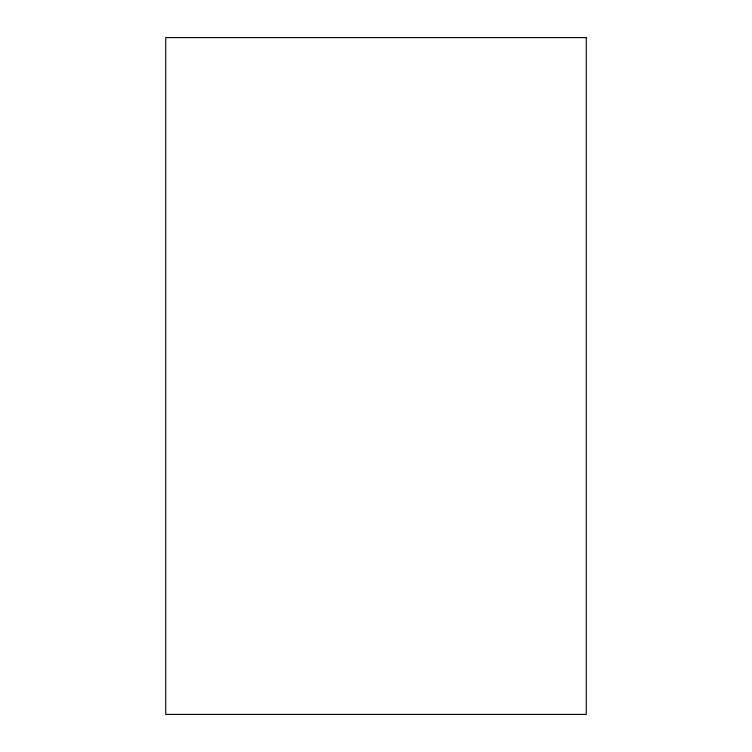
<?xml version="1.0" encoding="UTF-8"?>
<svg xmlns="http://www.w3.org/2000/svg" width="752" height="752" viewBox="0 0 752 752"><rect width="100%" height="100%" fill="white"/><g stroke="black" fill="none" stroke-linecap="round" stroke-linejoin="round"><path stroke-width="1.13" d="M586.287 37.6L165.713 37.6L165.713 714.4L586.287 714.4L586.287 37.6"/></g></svg>
